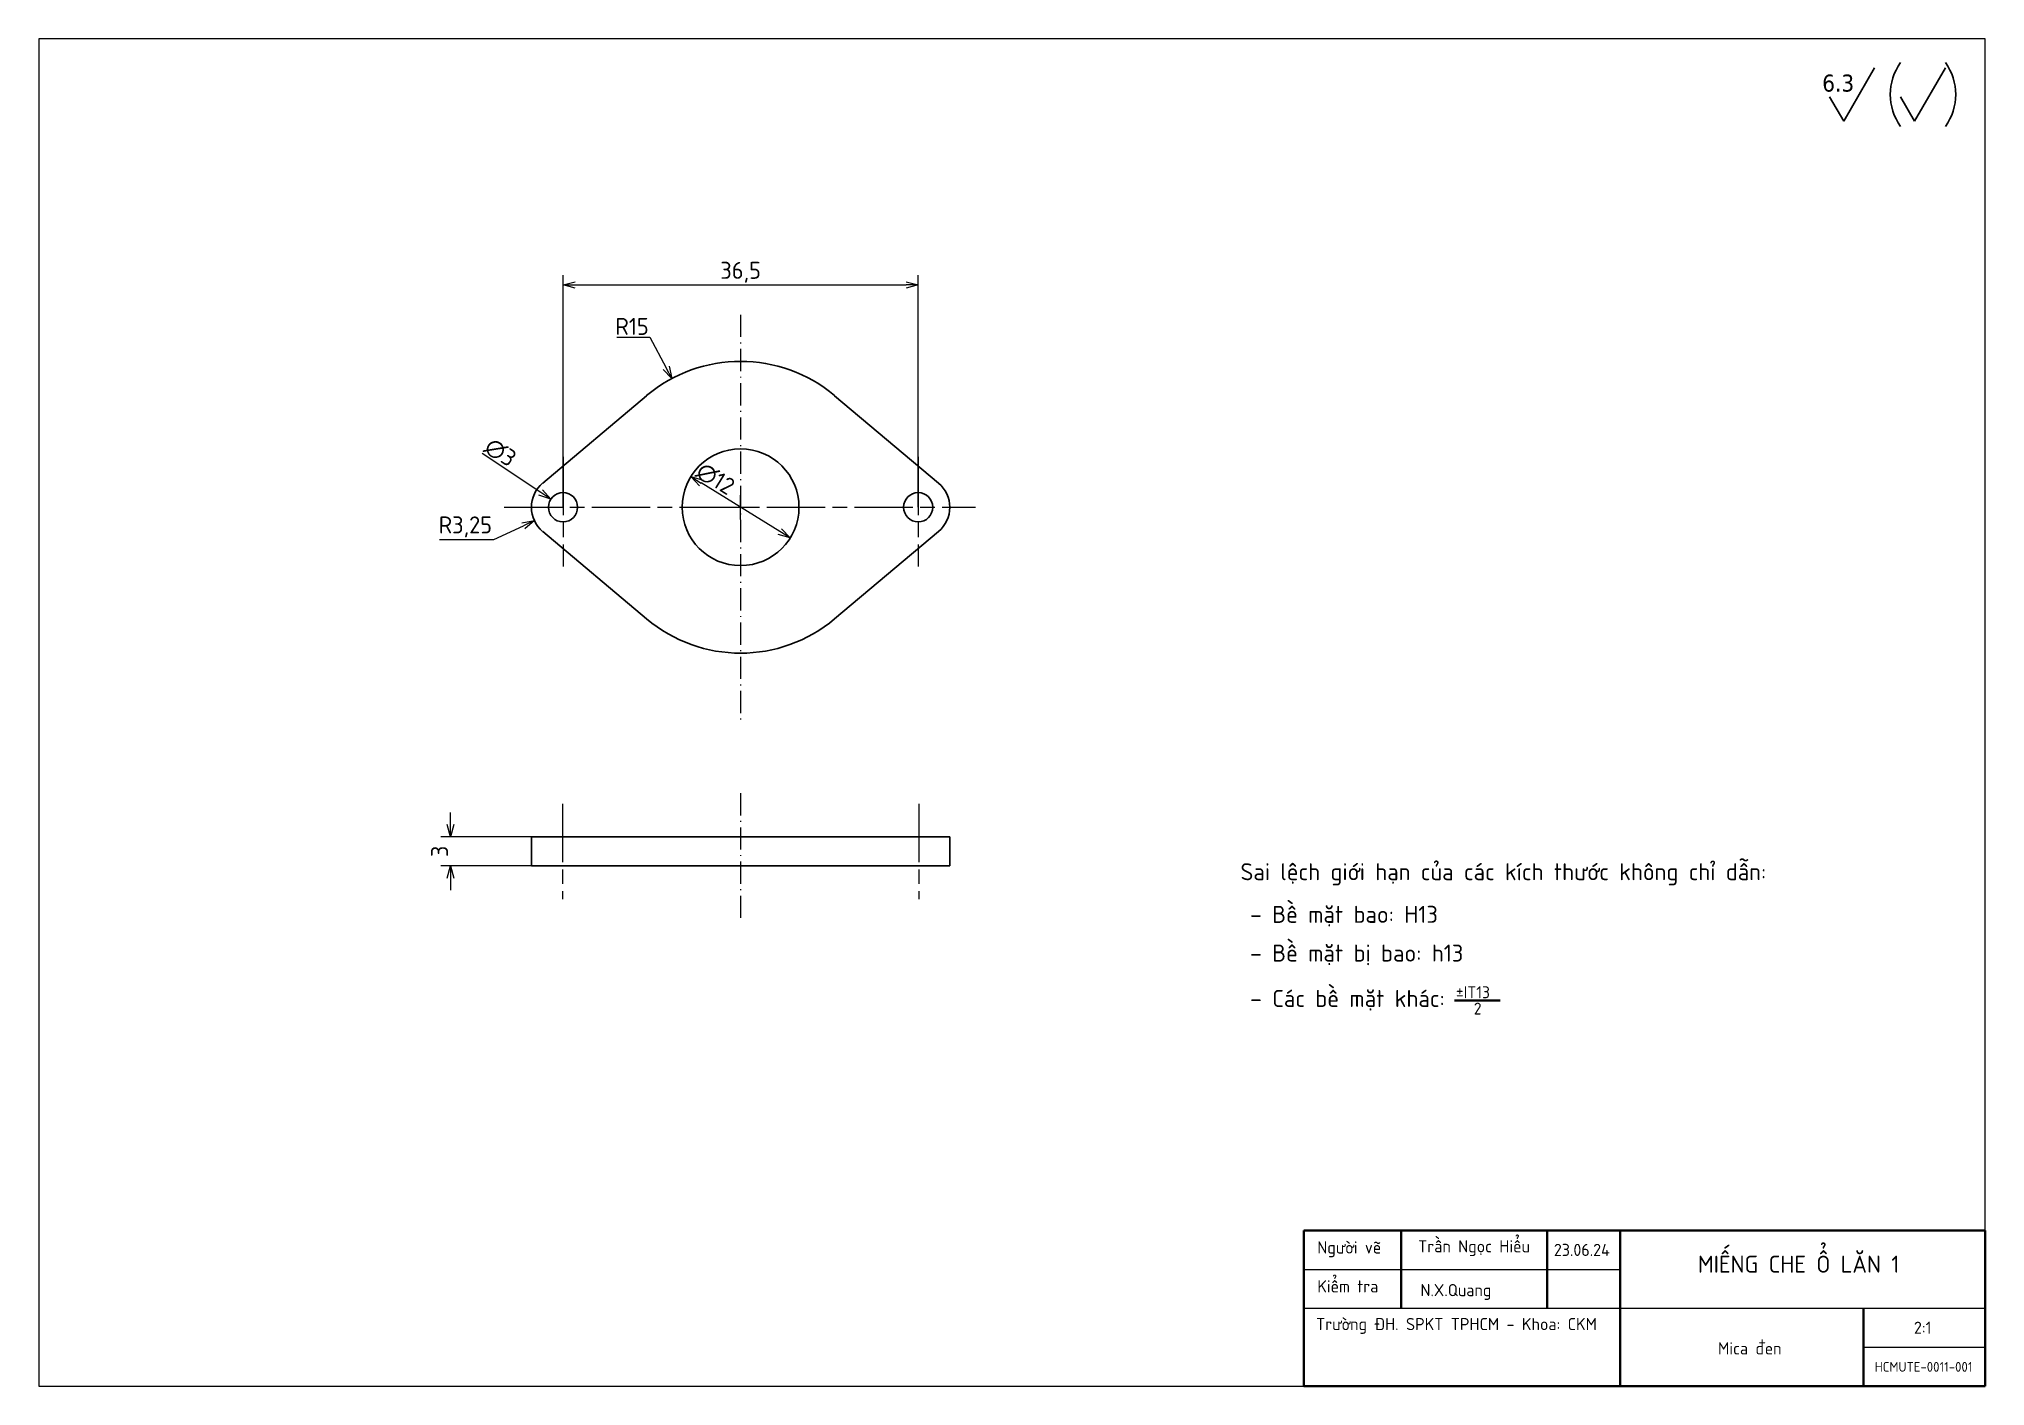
# Paper-space layout 'Sheet' of a CAD drawing. Header units: millimetres. Extents: x 10 to 410, y 10 to 287.
# The model-space entities are those that its viewports show. They can reach past a viewport. Long polylines and large blocks are cut down to what shows.
import ezdxf

# ---------------------------------------------------------------- set-up
doc = ezdxf.new("R2010")
doc.units = ezdxf.units.MM
doc.linetypes.add('AM_ISO08W050', pattern=[18, 12, -1.5, 3, -1.5])
doc.linetypes.add('Dash Dot', pattern=[7.03, 4.56, -1.14, 0.19, -1.14])
for name, color, linetype, lineweight in [('DuongTam', 7, 'Dash Dot', 13), ('DuongTamNho', 7, 'AM_ISO08W050', 13), ('NetDam', 7, 'Continuous', 35), ('Netmanh', 5, 'Continuous', 13), ('Symbol (ISO)', 7, 'Continuous', 25)]:
    doc.layers.add(name, color=color, linetype=linetype, lineweight=lineweight)
doc.styles.add('Note Text (ISO)', font='')
doc.styles.get('Note Text (ISO)').set_extended_font_data('TCVN 7284')
doc.dimstyles.new('Default (ISO)$0', dxfattribs={"dimtxt": 3.5, "dimasz": 2.5, "dimexe": 2, "dimexo": 0, "dimgap": 0.5, "dimtad": 1, "dimtxsty": 'Note Text (ISO)', "dimblk": 'OPEN30', "dimblk1": 'OPEN30', "dimblk2": 'OPEN90', "dimcen": 2.5, "dimclrd": 256, "dimclre": 256, "dimclrt": 256, "dimazin": 0, "dimtfac": 1, "dimtofl": 0, "dimtmove": 0, "dimatfit": 3, "dimldrblk": 'OPEN30', "dimfxl": 1, "dimtolj": 1, "dimtzin": 0, "dimlwd": -1, "dimlwe": -1, "dimarcsym": 0})
doc.dimstyles.new('Default (ISO)$3', dxfattribs={"dimtxt": 3.5, "dimasz": 2.5, "dimexe": 2, "dimexo": 0, "dimgap": 0.5, "dimtad": 1, "dimtxsty": 'Note Text (ISO)', "dimblk": 'OPEN30', "dimblk1": 'OPEN30', "dimblk2": 'OPEN90', "dimcen": 2.5, "dimclrd": 256, "dimclre": 256, "dimclrt": 256, "dimazin": 0, "dimtfac": 1, "dimtofl": 0, "dimtmove": 0, "dimatfit": 0, "dimldrblk": 'OPEN30', "dimfxl": 1, "dimtolj": 1, "dimtzin": 0, "dimlwd": -1, "dimlwe": -1, "dimarcsym": 0})
doc.dimstyles.new('Default (ISO)$4', dxfattribs={"dimtxt": 3.5, "dimasz": 2.5, "dimexe": 2, "dimexo": 0, "dimgap": 0.5, "dimtad": 1, "dimtih": 1, "dimtoh": 1, "dimtxsty": 'Note Text (ISO)', "dimblk": 'OPEN30', "dimblk1": 'OPEN30', "dimblk2": 'OPEN90', "dimcen": 2.5, "dimclrd": 256, "dimclre": 256, "dimclrt": 256, "dimazin": 0, "dimtfac": 1, "dimtofl": 0, "dimtmove": 0, "dimatfit": 3, "dimldrblk": 'OPEN30', "dimfxl": 1, "dimtolj": 1, "dimtzin": 0, "dimlwd": -1, "dimlwe": -1, "dimarcsym": 0})

# ---------------------------------------------------------------- blocks, each defined once
blk = doc.blocks.new('_Open30')
at = {"color": 0, "linetype": 'ByBlock', "lineweight": -2}
for p, q in [((-1, 0.27), (0, 0)), ((0, 0), (-1, -0.27)), ((0, 0), (-1, 0))]:
    blk.add_line(p, q, dxfattribs=at)
blk = doc.blocks.new('*D24')
at = {"layer": 'Defpoints', "color": 0, "transparency": 16777216}
for p in [(144.01, 197), (164.43, 184.39)]:
    blk.add_point(p, dxfattribs=at)
at = {"layer": 'Netmanh', "linetype": 'Continuous', "transparency": 16777216}
blk.add_line((162.31, 185.7), (146.14, 195.69), dxfattribs=at)
at = {"layer": 'Netmanh', "transparency": 16777216, "xscale": 2.5, "yscale": 2.5, "zscale": 2.5}
for p, rotation in [((144.01, 197), 148.3100126894075), ((164.43, 184.39), 328.3100126894075)]:
    blk.add_blockref('_Open30', p, dxfattribs=dict(at, rotation=rotation))
at = {"layer": 'Netmanh', "transparency": 16777216, "insert": (149.03, 196.55), "char_height": 3.5, "attachment_point": 5, "rotation": 328.31, "style": 'Note Text (ISO)'}
blk.add_mtext('\\A1;∅12', dxfattribs=at)
blk = doc.blocks.new('_Open90')
at = {"color": 0, "linetype": 'ByBlock', "lineweight": -2}
for p, q in [((0, 0), (-1, 0)), ((-0.5, 0.5), (0, 0)), ((0, 0), (-0.5, -0.5))]:
    blk.add_line(p, q, dxfattribs=at)
blk = doc.blocks.new('*D25')
at = {"layer": 'Defpoints', "color": 0, "transparency": 16777216}
for p in [(140.09, 217.16), (154.22, 190.7)]:
    blk.add_point(p, dxfattribs=at)
at = {"layer": 'Netmanh', "linetype": 'Continuous', "transparency": 16777216}
for p, q in [((128.76, 225.64), (135.56, 225.64)), ((135.56, 225.64), (138.91, 219.36))]:
    blk.add_line(p, q, dxfattribs=at)
at = {"layer": 'Netmanh', "transparency": 16777216}
for p, q in [((154.22, 188.2), (154.22, 193.2)), ((151.72, 190.7), (156.72, 190.7))]:
    blk.add_line(p, q, dxfattribs=at)
at = {"layer": 'Netmanh', "transparency": 16777216, "xscale": 2.5, "yscale": 2.5, "zscale": 2.5, "rotation": 298.1071599559284}
blk.add_blockref('_Open30', (140.09, 217.16), dxfattribs=at)
at = {"layer": 'Netmanh', "transparency": 16777216, "insert": (131.91, 227.89), "char_height": 3.5, "attachment_point": 5, "style": 'Note Text (ISO)'}
blk.add_mtext('\\A1;R15', dxfattribs=at)
blk = doc.blocks.new('*D26')
at = {"layer": 'Defpoints', "color": 0, "transparency": 16777216}
for p in [(111.22, 122.95), (94.58, 116.95), (111.22, 116.95)]:
    blk.add_point(p, dxfattribs=at)
at = {"layer": 'Netmanh', "linetype": 'Continuous', "transparency": 16777216}
for p, q in [((94.58, 125.45), (94.58, 127.95)), ((111.22, 122.95), (92.58, 122.95)), ((111.22, 116.95), (92.58, 116.95)), ((94.58, 114.45), (94.58, 111.95))]:
    blk.add_line(p, q, dxfattribs=at)
at = {"layer": 'Netmanh', "transparency": 16777216, "xscale": 2.5, "yscale": 2.5, "zscale": 2.5}
for p, rotation in [((94.58, 122.95), 270), ((94.58, 116.95), 90)]:
    blk.add_blockref('_Open30', p, dxfattribs=dict(at, rotation=rotation))
at = {"layer": 'Netmanh', "transparency": 16777216, "insert": (92.33, 119.95), "char_height": 3.5, "attachment_point": 5, "rotation": 90, "style": 'Note Text (ISO)'}
blk.add_mtext('\\A1;3', dxfattribs=at)
blk = doc.blocks.new('*D29')
at = {"layer": 'Defpoints', "color": 0, "transparency": 16777216}
for p in [(190.72, 236.41), (117.72, 190.7), (190.72, 190.7)]:
    blk.add_point(p, dxfattribs=at)
at = {"layer": 'Netmanh', "linetype": 'Continuous', "transparency": 16777216}
for p, q in [((117.72, 190.7), (117.72, 238.41)), ((120.22, 236.41), (188.22, 236.41)), ((190.72, 190.7), (190.72, 238.41))]:
    blk.add_line(p, q, dxfattribs=at)
at = {"layer": 'Netmanh', "transparency": 16777216, "xscale": 2.5, "yscale": 2.5, "zscale": 2.5, "rotation": 180}
blk.add_blockref('_Open30', (117.72, 236.41), dxfattribs=at)
at = {"layer": 'Netmanh', "transparency": 16777216, "xscale": 2.5, "yscale": 2.5, "zscale": 2.5}
blk.add_blockref('_Open30', (190.72, 236.41), dxfattribs=at)
at = {"layer": 'Netmanh', "transparency": 16777216, "insert": (154.22, 239.01), "char_height": 3.5, "attachment_point": 5, "style": 'Note Text (ISO)'}
blk.add_mtext('\\A1;36,5', dxfattribs=at)

msp = doc.modelspace()

# ---------------------------------------------------------------- linework, layer by layer
at = {"color": 7, "linetype": 'Continuous', "lineweight": 25}
for p, q in [((109.98, 157), (120.66, 165.99)), ((150.66, 157), (139.98, 165.99)), ((109.98, 152.03), (120.66, 143.04)), ((150.66, 152.03), (139.98, 143.04)), ((108.82, 120.64), (108.82, 117.64)), ((108.82, 120.64), (109.98, 120.64)), ((109.98, 120.64), (120.66, 120.64)), ((120.66, 120.64), (139.98, 120.64)), ((150.66, 120.64), (139.98, 120.64)), ((151.82, 120.64), (150.66, 120.64)), ((151.82, 117.64), (151.82, 120.64)), ((108.82, 117.64), (109.98, 117.64)), ((109.98, 117.64), (120.66, 117.64)), ((120.66, 117.64), (139.98, 117.64)), ((150.66, 117.64), (139.98, 117.64)), ((151.82, 117.64), (150.66, 117.64))]:
    msp.add_line(p, q, dxfattribs=at)
for centre, radius in [((130.32, 154.52), 6), ((112.07, 154.52), 1.5), ((148.57, 154.52), 1.5)]:
    msp.add_circle(centre, radius, dxfattribs=at)
for centre, radius, start, end in [((130.32, 154.52), 15, 49.9216, 130.0784), ((112.07, 154.52), 3.25, 130.0784, 229.9216), ((148.57, 154.52), 3.25, 310.0784, 49.9216), ((130.32, 154.52), 15, 229.9216, 310.0784)]:
    msp.add_arc(centre, radius, start, end, dxfattribs=at)

psp = doc.layouts.new('Sheet')

# ---------------------------------------------------------------- linework, layer by layer
at = {"layer": 'DuongTam'}
for p, q in [((154.222, 230.275), (154.222, 146.249)), ((154.222, 131.916), (154.222, 106.181))]:
    psp.add_line(p, q, dxfattribs=at)
at = {"layer": 'DuongTamNho'}
for p, q in [((117.722, 201.053), (117.722, 178.54)), ((190.722, 201.053), (190.722, 178.54)), ((105.626, 190.695), (202.505, 190.695)), ((117.628, 129.752), (117.628, 110.15)), ((190.817, 129.752), (190.817, 110.15))]:
    psp.add_line(p, q, dxfattribs=at)
at = {"layer": 'NetDam', "linetype": 'Continuous', "lineweight": 35}
psp.add_line((300.978, 89.26), (310.331, 89.26), dxfattribs=at)
at = {"layer": 'NetDam'}
for p, q in [((270, 42), (410, 42)), ((270, 10), (270, 42)), ((290, 42), (290, 26)), ((320, 42), (320, 26)), ((335, 42), (335, 10)), ((410, 42), (410, 10)), ((385, 26), (385, 10)), ((410, 10), (270, 10))]:
    psp.add_line(p, q, dxfattribs=at)
at = {"layer": 'Netmanh', "linetype": 'Continuous'}
for p, q in [((113.143, 193.742), (101.132, 201.732)), ((92.316, 184.066), (103.491, 184.066)), ((103.491, 184.066), (109.564, 186.895))]:
    psp.add_line(p, q, dxfattribs=at)
at = {"layer": 'Netmanh'}
for p, q in [((270, 34), (335, 34)), ((270, 26), (410, 26)), ((385, 18), (410, 18))]:
    psp.add_line(p, q, dxfattribs=at)
at = {"layer": 'Symbol (ISO)'}
for p, q in [((380.939, 270.072), (387.29, 281.072)), ((395.513, 270.072), (401.864, 281.072)), ((378.052, 275.072), (380.939, 270.072)), ((392.626, 275.072), (395.513, 270.072))]:
    psp.add_line(p, q, dxfattribs=at)
for centre, start, end in [((401.791, 275.572), 144.44719, 215.55281), ((392.699, 275.572), 324.44719, 35.55281)]:
    psp.add_arc(centre, 11.265, start, end, dxfattribs=at)

# ---------------------------------------------------------------- block references
at = {"layer": 'Netmanh', "xscale": 2.5, "yscale": 2.5, "zscale": 2.5}
for p, rotation in [((115.225, 192.357), 326.3665423478362), ((111.83, 187.951), 24.97705237435174)]:
    psp.add_blockref('_Open30', p, dxfattribs=dict(at, rotation=rotation))

# ---------------------------------------------------------------- texts
at = {"layer": 'NetDam', "attachment_point": 1}
for s, insert, char_height in [('{\\fTCVN 7284|b0|i0|c0|p34;Sai lệch giới hạn của các kích thước không chỉ dẫn:}', (256.97, 117.51), 3.5), ('{\\fTCVN 7284|b0|i0|c0|p34; – Bề mặt bao: H13}', (256.791, 108.747), 3.5), ('{\\fTCVN 7284|b0|i0|c0|p34; – Bề mặt bị bao: h13}', (256.791, 100.779), 3.5), ('{\\fTCVN 7284|b0|i0|c0|p34; – Các bề mặt khác: }', (256.791, 91.449), 3.5), ('{\\fTCVN 7284|b0|i0|c0|p34;±IT13}', (301.242, 92.195), 2.45), ('{\\fTCVN 7284|b0|i0|c0|p34;2}', (304.912, 88.851), 2.45), ('{\\fTCVN 7284|b0|i0|c0|p34;Trần Ngọc Hiểu}', (293.487, 39.993), 2.5), ('{\\fTCVN 7284|b0|i0|c0|p34;Người vẽ}', (272.75, 39.75), 2.5), ('{\\fTCVN 7284|b0|i0|c0|p34;23.06.24}', (321.374, 39.25), 2.5), ('{\\fTCVN 7284|b0|i0|c0|p34;MIẾNG CHE Ổ LĂN 1}', (350.959, 36.813), 3.5), ('{\\fTCVN 7284|b0|i0|c0|p34;Kiểm tra}', (272.75, 31.75), 2.5), ('{\\fTCVN 7284|b0|i0|c0|p34;N.X.Quang}', (293.949, 30.985), 2.5), ('{\\fTCVN 7284|b0|i0|c0|p34;Trường ĐH. SPKT TPHCM - Khoa: CKM}', (272.498, 24), 2.5), ('{\\fTCVN 7284|b0|i0|c0|p34;Mica đen}', (355.11, 19), 2.5), ('{\\fTCVN 7284|b0|i0|c0|p34;HCMUTE-0011-001}', (387.323, 14.957), 2)]:
    psp.add_mtext(s, dxfattribs=dict(at, insert=insert, char_height=char_height))
at = {"layer": 'NetDam', "insert": (395.374, 23.25), "char_height": 2.5, "width": 3.25, "attachment_point": 1}
psp.add_mtext('{\\fTCVN 7284|b0|i0|c0|p34;2:1}', dxfattribs=at)
at = {"layer": 'Netmanh', "insert": (104.834, 201.971), "char_height": 3.5, "attachment_point": 5, "rotation": 326.36654, "style": 'Note Text (ISO)'}
psp.add_mtext('\\A1;∅3', dxfattribs=at)
at = {"layer": 'Netmanh', "insert": (97.653, 186.666), "char_height": 3.5, "attachment_point": 5, "style": 'Note Text (ISO)'}
psp.add_mtext('\\A1;R3,25', dxfattribs=at)
at = {"layer": 'Symbol (ISO)', "insert": (376.524, 279.669), "char_height": 3.5, "attachment_point": 1}
psp.add_mtext('\\fTahoma|b0|i0;\\W1.;6.3', dxfattribs=at)

# ---------------------------------------------------------------- dimensions: what is measured, and where the dimension line sits
at = {"layer": 'Netmanh'}
dim = psp.add_linear_dim(base=(190.722, 236.406), p1=(117.722, 190.695), p2=(190.722, 190.695), dimstyle='Default (ISO)$0', override={"dimlfac": -0.5}, dxfattribs=at)
dim.commit()
dim.dimension.update_dxf_attribs({"geometry": '*D29', "text_midpoint": (154.222, 239.006)})
dim = psp.add_radius_dim(center=(154.222, 190.695), mpoint=(140.089, 217.157), dimstyle='Default (ISO)$4', override={"dimlfac": -0.5}, dxfattribs=at)
dim.commit()
dim.dimension.update_dxf_attribs({"geometry": '*D25', "text_midpoint": (131.906, 225.643), "dimtype": 164})
dim = psp.add_diameter_dim_2p(p1=(164.433, 184.391), p2=(144.012, 196.999), dimstyle='Default (ISO)$3', override={"dimlfac": -0.5}, dxfattribs=at)
dim.commit()
dim.dimension.update_dxf_attribs({"geometry": '*D24', "text_midpoint": (147.846, 194.632), "dimtype": 163})
dim = psp.add_linear_dim(base=(94.575, 116.951), p1=(111.222, 122.951), p2=(111.222, 116.951), angle=90, dimstyle='Default (ISO)$0', override={"dimlfac": -0.5}, dxfattribs=at)
dim.commit()
dim.dimension.update_dxf_attribs({"geometry": '*D26', "text_midpoint": (92.325, 119.951)})

# ---------------------------------------------------------------- viewports
at = {"layer": 'NetDam'}
psp.add_viewport(center=(210, 148.5), size=(400, 277), view_center_point=(158.211, 133.419), view_height=138.5, dxfattribs=at)

doc.saveas('drawing.dxf')
